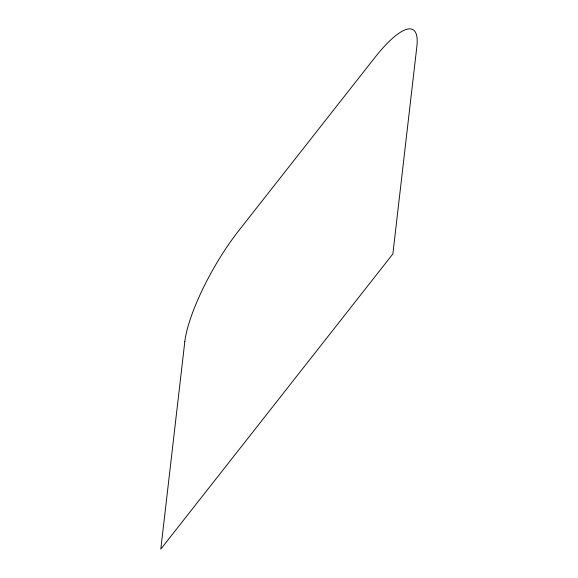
<?xml version="1.0" encoding="UTF-8"?>
<svg xmlns="http://www.w3.org/2000/svg" width="578" height="578" viewBox="0 0 578 578"><rect width="100%" height="100%" fill="white"/><g stroke="black" fill="none" stroke-linecap="round" stroke-linejoin="round"><path stroke-width="0.87" d="M184.801 341.735L160.807 549.1L392.859 253.944L416.854 46.58A89.59 22.744 -60.5 0 0 374.602 57.879L238.57 230.897A89.59 22.744 -60.5 0 0 184.801 341.735"/></g></svg>
